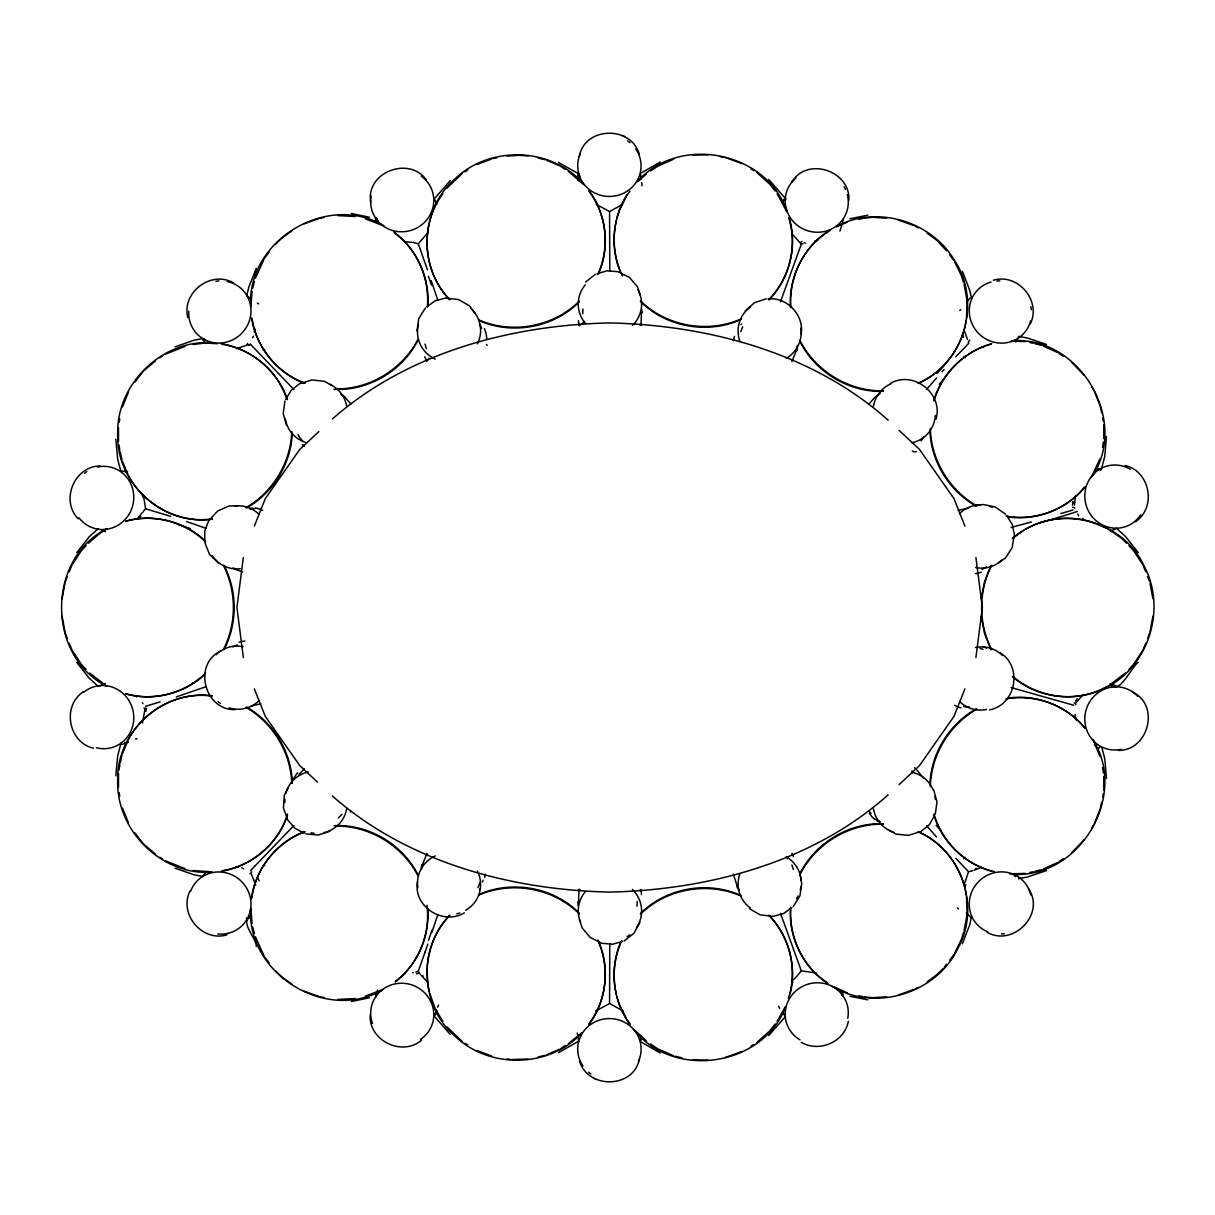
<?xml version="1.0" encoding="UTF-8"?>
<svg xmlns="http://www.w3.org/2000/svg" width="1215" height="1215" viewBox="0 0 1215 1215"><rect width="100%" height="100%" fill="white"/><g stroke="black" fill="none" stroke-linecap="round" stroke-linejoin="round"><path stroke-width="1.5" d="M204.773 541.1L204.803 530.742L208.524 521.053M609.566 1003.332L609.793 943.508M427.103 968.644L427.741 983.846L429.381 991.896M790.828 907.757C788.702 937.297 803.039 967.459 827.962 983.679M250.882 306.757L252.052 291.403M427.391 306.393C429.761 277.916 416.821 248.953 393.857 231.883M790.585 907.347C788.186 936.674 802.675 966.821 827.461 982.798M417.52 881.725C412.933 906.679 443.232 925.724 464.343 912.86M801.156 333.973C804.376 315.217 786.94 296.688 767.895 298.875M292.208 433.633C291.053 463.993 272.889 492.941 246.599 507.976M250.624 304.494C248.255 239.37 328.08 192.228 383.925 225.793M427.619 306.803C429.973 281.394 419.661 255.332 400.874 238.11M929.976 784.662C930.72 753.68 949.264 724.019 976.161 708.892M1103.782 438.645L1103.736 424.779M118.478 427.513L118.508 441.364M291.797 431.583C290.75 462.611 272.889 492.075 246.037 507.612M118.508 773.651L118.478 787.517M936.021 419.19C943.569 393.599 913.3 369.922 890.352 383.469M930.325 786.682C931.1 755.077 949.219 724.869 976.723 709.256M1103.736 790.251L1103.782 776.385M579.115 178.711L578.932 180.701M641.049 179.273L640.73 174.307M1106.5 436.504L1104.724 456.536L1101.337 469.415L1099.833 468.701M115.789 775.778L117.703 755.745L120.71 744.248M966.472 318.315L967.17 300.94L964.102 284.371M1074.44 505.167L1075.472 495.705M797.313 345.455L797.01 347.581M427.133 966.927C428.546 947.791 436.352 928.974 449.763 915.123M641.034 324.83L640.943 325.605A99.023 95.56 -0.2 0 1 639.546 324.572M641.064 324.557L641.474 312.316M577.96 1034.603L578.598 1041.194M243.349 557.518L236.91 607.515L243.349 657.512M975.918 657.512L982.358 607.515L975.918 557.518M62.102 598.767L64.972 583.306M1152.898 616.263L1150.028 631.724M935.292 814.187L937.023 801.839L933.727 789.993M421.453 869.408L421.666 867.996M284.948 401.072L283.186 413.419L286.467 425.265M416.973 330.738L418.765 318.558L425.371 307.972M981.219 598.767L984.514 581.605L990.984 565.415M251.9 897.885C255.53 868.649 276.367 842.405 303.856 831.91M955.916 858.382L968.522 871.717L964.892 882.591M1102.537 447.348L1103.402 442.123M577.945 175.309L577.991 180.579M965.378 324.815L966.198 319.94M118.918 770.173L119.829 764.964M640.928 1039.964L641.064 1035.924M1014.252 535.435L1012.095 547.798L1005.337 558.156L997.986 563.198M119.161 422.395L119.769 419.008M145.147 708.391L142.489 722.94M251.338 898.857C255.241 868.831 276.747 842.162 305.132 831.774M1102.688 797.04L1103.311 793.668M790.039 994.508C797.07 966.775 788.824 936.142 769.004 915.548M485.347 874.132L484.633 877.397M616.445 220.234C612.193 237.76 613.529 256.821 621.002 273.284M789.841 993.293C797.025 965.94 788.702 935.261 768.928 915.092M1101.701 802.143L1100.213 809.053L1094.351 823.664M120.133 763.217L121.986 755.047M436.732 1010.91L436.474 1012.004M733.374 340.777L734.452 336.388M971.362 917.614L969.616 925.055L962.356 943.812M246.691 295.959L248.786 287.12L256.274 268.439M577.991 175.097L578.598 173.836M964.102 930.644L967.17 914.09L966.472 896.7M640.882 1040.177L640.563 1041.103M252.705 288.092L254.375 281.591M189.996 891.142C178.499 914.09 202.328 942.324 226.947 934.836M422.273 865.186L426.708 853.932M796.417 350.406L791.907 361.584M1030.229 324.01C1041.787 301.092 1018.003 272.798 993.369 280.24M782.566 203.285L784.055 199.503M965.105 326.425C959.288 351.241 941.625 372.99 918.312 383.378M788.383 998.35L789.355 994.979M963.601 932.345L961.551 939.104L954.686 953.107M255.423 278.22L264.035 259.235M616.81 218.518L619.422 210.362L626.12 197.012M122.426 407.01L128.365 392.445M437.795 914.804L431.796 932.619M933.94 401.026C941.898 373.749 964.285 351.241 991.774 343.708M1099.894 458.875L1091.207 477.586M427.847 944.131L425.144 951.861M579.251 156.477C584.567 126.588 630.691 125.297 639.166 153.804M425.098 952.013L418.294 971.165L415.91 972.167M122.548 753.437L127.818 740.816M287.53 814.05C278.326 843.544 251.778 866.356 221.312 871.322M639.47 1058.781C633.926 1088.625 587.787 1089.566 579.54 1060.984M933.971 399.765C942.065 373.081 964.376 351.515 991.212 344.073M802.994 243.577L801.308 244.169L780.516 301.7M287.454 815.341C278.098 843.863 252.037 866.052 222.36 870.654M418.233 971.332L420.177 974.263M436.033 1013.401L435.319 1015.057M65.397 581.605L67.296 576.654M1147.704 638.376L1149.603 633.425M376.422 991.941L375.784 997.454M254.345 526.141L265.31 498.59L299.756 449.413L318.816 431.644M964.923 688.89L953.957 716.425L919.512 765.602L899.085 784.647M848.359 1021.253C844.577 1042.075 819.199 1052.798 801.308 1042.379M597.871 274.453C610.097 247.496 606.801 214.189 588.926 190.512M842.314 224.107L843.164 219.171M621.746 940.683C609.322 967.535 612.36 1000.856 630.053 1024.67M785.437 1006.521L777.114 1021.268M69.225 571.764L71.867 565.415M598.615 273.375C610.31 246.964 606.467 214.447 589.078 191.393M1143.133 649.6L1145.775 643.267M223.347 649.6C236.728 623.553 236.728 591.477 223.347 565.415M991.653 565.415C978.272 591.477 978.272 623.553 991.653 649.6M621.002 941.731C613.529 958.21 612.193 977.27 616.445 994.781M785.528 1007.068C762.443 1067.226 672.001 1080.044 633.121 1028.619M427.467 269.791L418.279 243.79L428.303 232.126M288.046 787.593L284.189 795.597L283.459 807.945L287.712 819.76M780.516 913.331L801.308 970.861L796.508 976.663M224.016 649.6C237.548 623.751 237.548 591.28 224.016 565.415M1018.762 878.491L1018.732 877.397M435.775 1011.822L436.656 1010.105M639.91 922.367L634.063 933.196L624.237 940.881M799.637 874.329C814.582 843.256 848.753 822.464 883.244 823.74M627.137 194.37C611.768 218.503 610.021 250.168 622.399 275.942M418.203 339.714C402.924 370.636 368.525 391.033 334.049 389.392M72.718 563.912L81.268 550.866L86.052 545.672M1142.282 651.103L1133.732 664.165L1128.948 669.359M799.88 874.739C815.402 843.863 848.905 823.436 883.502 824.165M1092.877 475.612C1128.887 418.719 1078.966 335.78 1011.913 340.747M934.517 815.69L929.323 824.651L921.274 831.212M285.722 399.568L290.932 390.607L298.996 384.077M417.975 339.319C402.362 369.451 369.542 389.483 335.522 388.937M923.673 436.61L922.382 438.6M793.349 906.39L799.941 895.789L801.718 883.624L800.153 874.77M128.562 739.252C144.281 709.484 178.924 691.32 212.352 695.8M1091.723 828.19L1093.591 825.228M966.578 302.353L969.934 298.207M784.176 199.321L785.239 198.288M134.926 382.102L143.461 371.046L155.55 360.87M626.94 195.585L629.917 191.226M589.078 1023.622C606.847 1000.112 610.386 966.806 597.962 940.076M442.852 193.686C431.674 208.676 426.359 227.782 427.103 246.387M588.926 1024.503C606.801 1000.826 610.097 967.535 597.871 940.577M963.844 858.823L965.075 857.319M868.998 404.003L874.587 397.609L880.237 393.311M949.72 960.123L953.836 954.61M141.927 512.988L137.037 519.245M264.916 257.747L269.077 252.28M447.059 188.128L462.019 173.654M76.803 552.582L89.242 536.757L97.99 528.859M1138.197 662.433C1134.886 663.132 1120.093 690.895 1115.567 685.579M775.17 1024.002L769.702 1030.928L756.823 1042.516M944.313 967.034L946.5 964.27M350.968 811.149L350.284 812.015M298.996 774.487L304.449 768.776M791.679 182.356C806.881 156.082 850.789 170.783 848.86 200.445M843.164 995.844L842.36 991.015M1016.742 340.823L1018.793 336.57M1084.038 839.899L1071.903 852.474M769.004 299.467C789.537 278.129 797.815 245.764 789.021 217.364M434.287 198.865L450.188 180.655M449.687 915.624C417.307 948.338 420.299 1006.688 455.245 1036.38C489.22 1069.048 549.028 1068.122 581.317 1033.479M1075.852 702.984L1083.279 694.479M926.589 389.407L936.537 378.032M768.715 1035.605L785.3 1016.697M768.928 299.938C789.537 278.934 797.678 246.493 788.869 218.351M143.886 510.558L145.633 508.796L170.677 516.36M942.065 371.775L944.07 369.542M1016.408 341.218L1015.634 342.038M1084.539 487.245C1066.542 509.328 1036.957 520.84 1008.769 517.028M1085.101 486.881C1066.436 509.784 1035.074 521.463 1006.02 516.01M209.117 520.248L217.652 511.044L228.967 506.017L237.867 505.774M955.704 356.891L968.735 343.313M250.837 916.368L248.65 918.373M250.442 870.745L254.451 866.538M254.649 866.341L293.878 825.532M609.839 211.41L622.475 204.409M579.327 301.107C553.645 326.85 512.411 334.338 479.059 320.077M793.304 979.837L795.84 977.3M609.125 1003.787L595.745 1010.986M400.874 976.906C419.661 959.698 429.973 933.636 427.619 908.228M640.502 914.166C666.382 888.605 707.677 881.437 740.922 895.971M1135.433 521.751C1156.832 507.521 1150.18 471.223 1125.075 465.482M83.227 691.867C61.783 706.021 68.313 742.35 93.403 748.182M943.204 968.431L936.993 974.612L927.136 981.842M579.418 301.639C554.07 327.64 512.214 335.37 479.135 320.532M88.437 543.196L99.919 533.279L107.285 528.753M1125.363 673.004L1109.189 685.366M205.593 673.004C185.136 693.401 153.394 701.708 125.57 693.811M275.684 244.048L281.971 237.943L291.904 230.82M640.411 913.619C665.957 887.816 707.874 880.419 740.846 895.501M637.586 181.308C679.474 134.258 766.346 151.359 786.849 211.076M332.424 418.947C407.936 352.578 510.68 325.149 609.626 322.932C709.135 325.195 812.698 352.851 888.195 420.223M637.526 181.779L646.426 174.003M888.195 794.807C812.698 862.164 709.135 889.836 609.626 892.099C510.68 889.881 407.936 862.453 332.424 796.068M375.769 217.576L375.374 218.973M205.775 871.869L202.829 876.471M581.393 1033.023L568.347 1043.685M745.22 310.964L754.378 302.748L766.209 298.814M205.289 674.188C184.513 693.628 153.622 701.617 126.163 693.811M578.735 1041.164L558.52 1052.615M395.194 982.009C418.309 964.315 430.763 934.092 426.921 905.266M99.736 685.883L105.219 683.468M395.756 981.037L399.598 977.938M202.799 338.56L203.133 340.078M585.615 282.017L595.38 274.256M824.545 234.191C801.52 250.609 788.292 279.526 790.585 307.668M1013.006 538.488C1052.372 502.494 1121.475 517.332 1143.786 565.415C1167.524 608.745 1148.251 669.404 1102.476 689.254M1012.338 538.488C1033.449 520.324 1063.748 513.55 1090.463 521.63M792.013 907.423L783.645 913.513L773.621 916.247M426.693 306.955L435.076 300.864L445.115 298.161M159.803 357.863L162.628 355.919M1059.07 861.526L1063.338 858.625M826.003 233.204L830.361 230.243M220.766 650.921C192.532 664.24 204.317 710.456 235.194 709.666M650.481 171.011L657.847 166.151L673.702 159.165M560.95 1048.499L565.4 1045.614M827.962 231.351C803.039 247.556 788.702 277.719 790.828 307.274M464.935 171.816L467.836 169.978M106.616 528.753C46.565 559.234 46.565 655.781 106.616 686.262M263.321 350.36L264.809 349.419M750.976 1046.13L753.908 1044.323M248.209 918.677C242.15 924.357 256.745 939.347 256.274 946.576M986.489 566.904L983.937 568.256M641.657 172.712L660.246 162.005M128.532 741.833L122.396 744.385M915.077 988.934L918.115 987.188M421.59 1040.131C402.119 1056.928 368.874 1040.739 370.119 1015.117M382.71 989.557L365.335 996.178M232.931 646.927L237.214 644.937M836.406 226.841L847.356 222.117M918.54 382.983C964.649 363.437 982.115 301.031 954.17 259.843C930.963 221.145 876.774 204.788 836.679 226.37M165.574 354.127L184.938 346.412M382.436 990.028C325.924 1022.498 247.101 973.929 250.563 908.835M1057.658 862.498L1043.457 868.938M246.766 295.853L250.822 298.632M559.386 1049.274L546.659 1054.757M1101.352 689.254L1107.716 686.262M476.903 164.587L491.604 158.998M989.572 709.879C1015.816 704.852 1023.015 667.172 1000.446 652.926M741.879 1051.461L725.446 1057.43M913.467 989.618L898.629 994.857M304.039 223.849L318.862 218.594M740.846 319.515C707.874 334.611 665.957 327.2 640.411 301.396M974.05 870.244L981.644 867.297M479.135 894.498C512.214 879.66 554.07 887.39 579.418 913.391M1099.757 689.999C1071.174 702.741 1035.909 696.954 1012.338 676.527M740.922 319.059C707.677 333.593 666.382 326.41 640.502 300.864M479.059 894.954C512.411 880.678 553.645 888.165 579.327 913.923M1101.003 689.999C1072.131 702.559 1036.79 697.121 1013.006 676.527M260.8 703.774L251.186 706.021M205.927 686.733L176.372 696.863M175.127 346.807L194.142 340.2L202.875 338.545A34.248 3.265 56.6 0 1 205.578 340.17M246.63 345.212L236.515 348.675M972.607 870.775L968.522 871.717M1046.51 870.548L1027.45 877.017L1018.55 878.642M958.164 510.315L968.628 508.143M329.918 831.227L318.239 835.054L305.831 833.87M1095.277 469.582L1098.603 468.777M246.721 345.166L250.457 344.285M920.393 831.637L908.41 835.373L896.093 834.098L888.271 829.891M299.892 383.651L311.875 379.946L324.192 381.252L331.999 385.459M160.076 701.906L147.865 705.566M147.38 705.718L145.633 706.234M1072.997 509.981L1060.817 513.565M596.99 273.755L606.923 270.824L617.281 271.628M622.627 941.367L612.679 944.222L602.321 943.341M1031.398 521.964L1011.093 527.462M126.163 521.205C153.622 513.413 184.513 521.402 205.289 540.842M125.57 521.205C153.394 513.322 185.136 521.63 205.593 542.011M1034.983 871.307L1041.832 869.56M538.336 1056.913L545.034 1055.349M100.01 465.937C74.328 466.256 60.203 500.352 78.155 518.82M1118.453 750.43C1148.266 750.612 1160.279 705.9 1133.109 692.277M858.914 219.247L862.377 218.518M351.378 1001.555L369.36 997.773M193.276 344.498L205.016 343.04L217.136 343.678M971.195 917.659L967.52 914.075M124.765 742.851L128.046 742.244M1029.986 872.4L1033.282 871.747M849.832 218.776L867.859 215.192M1006.02 699.005C1035.074 693.568 1066.436 705.247 1085.101 728.134M1110.799 530.864L1116.555 528.343L1125.758 536.757L1138.197 552.582M493.275 158.482L496.722 157.859M320.547 218.123L324.041 217.561M507.08 156.112L519.276 155.277L528.009 155.976M886.525 996.816L872.765 997.697L864.093 996.877M974.354 505.562L983.345 504.514L995.374 507.004L1005.549 514.188M355.099 998.548L337.8 999.398M864.093 218.153L872.765 217.318L886.525 218.199M211.835 518.896C163.174 526.156 115.85 483.16 117.703 434.165C116.124 383.955 162.734 338.56 213.096 342.858M692.444 155.186L708.178 154.806M785.179 1016.742L782.521 1011.579M1025.05 873.403L1009.695 873.919M528.009 1059.04L512.29 1059.51M212.352 519.23C178.924 523.711 144.281 505.546 128.562 475.764M1008.769 697.987C1036.957 694.175 1066.542 705.702 1084.539 727.77M1013.599 874.314C1079.998 877.913 1128.462 795.719 1092.877 739.419M1011.412 341.05L1025.05 341.628M708.178 1060.209L692.444 1059.829M211.926 871.838L193.276 870.532M334.049 825.638C368.525 823.983 402.924 844.395 418.203 875.301M337.8 215.617L355.099 216.483M211.395 872.188C161.61 875.605 116.169 830.407 117.703 780.865C115.85 731.87 163.174 688.859 211.835 696.134M883.244 391.291C848.753 392.551 814.582 371.775 799.637 340.686M335.522 826.078C369.542 825.532 402.362 845.579 417.975 875.711M883.502 390.85C848.905 391.594 815.402 371.152 799.88 340.291M249.667 508.918L251.277 509.024M969.266 706.902L966.107 706.629M413.328 242.438L404.367 241.694M772.664 916.323L760.18 914.865L749.442 908.699M446.072 298.085L458.541 299.558L469.279 305.74L474.701 312.726M413.525 242.453L418.279 243.79M1109.872 684.045L1112.241 684.44M816.662 973.033L801.308 970.861M507.08 1058.903L510.543 1059.45M320.547 996.908L324.041 997.469M720.282 156.689L723.73 157.282M1018.519 336.373L1027.45 338.013L1046.51 344.468M202.875 876.486L194.142 874.815L175.127 868.224M849.832 996.254L867.859 999.839M1029.986 342.615L1033.282 343.283M222.36 344.377C252.037 348.963 278.098 371.167 287.454 399.674M351.378 213.476L369.375 217.257M858.914 995.784L862.377 996.513M994.432 871.626C966.153 865.384 942.384 842.906 933.971 815.265M221.312 343.693C251.201 348.599 277.4 370.605 286.968 399.37M538.336 158.117L545.034 159.666M675.373 1056.26L682.055 1057.87M1034.983 343.724L1041.832 345.47M434.393 198.835L436.762 204.196M184.938 868.603L165.574 860.888M242.484 571.794L235.148 569.228M1011.093 687.569L1073.665 705.232M105.386 531.608L101.726 530.363M365.335 218.837L382.71 225.474M318.862 996.422L304.039 991.167M898.629 220.173L913.467 225.398M725.446 157.586L741.879 163.554M491.604 1056.032L476.903 1050.443M987.172 932.285C1012.93 947.168 1045.553 914.318 1028.725 889.031M233.143 282.715C210.757 270.155 181.445 292.648 187.778 317.586M623.037 136.004L624.753 136.551M1113.669 684.82L1115.4 685.488M593.816 1078.343L595.532 1078.92M991.774 871.307C964.285 863.774 941.898 841.266 933.94 814.004M186.654 521.569L205.927 528.282M1112.105 685.898L1110.92 685.488M546.659 160.258L559.386 165.741M673.702 1055.85L657.847 1048.879L650.481 1044.019M1043.457 346.093L1057.658 352.532M1092.088 522.055L1107.716 528.753M847.356 992.898L833.338 986.58M305.132 383.257C277.354 373.035 255.985 347.247 251.642 317.89M303.856 383.12C276.899 372.808 256.274 347.368 252.143 318.755M125.965 471.83L120.71 470.737L117.703 459.285L115.789 439.253M618.207 271.871L629.476 277.43L637.51 286.861L640.275 295.26M601.395 943.083L590.171 937.433L582.213 927.956L579.509 919.542M918.312 831.637C941.625 842.041 959.288 863.789 965.105 888.59M832.154 986.337C875.24 1012.763 937.266 993.095 958.362 947.503C980.642 906.633 961.429 850.424 918.54 832.047M304.282 833.171L295.093 828.387L288.183 820.626M596.185 204.287L609.307 211.41M622.915 1010.85L609.824 1003.62M985.061 647.322L986.686 648.248M558.52 162.415L578.735 173.851M915.077 226.096L918.115 227.828M641.657 1042.303L660.246 1053.01M976.161 506.139C949.264 491.012 930.72 461.351 929.976 430.368M291.904 984.211L281.971 977.088L275.684 970.967M263.67 864.867L264.688 865.505M246.599 707.054C273.39 722.363 291.737 752.161 292.268 783.143M927.136 233.189L936.993 240.418L946.5 250.761M880.207 821.674L878.369 820.505M1109.189 529.664L1121.779 538.488L1126.563 543.196M105.811 685.366L89.637 673.004M750.976 168.885L753.908 170.708M464.935 1043.199L467.836 1045.037M560.95 166.531L565.4 169.417M340.838 394.192L342.782 395.558M976.723 505.774C949.219 490.161 931.1 459.953 930.325 428.348M1059.07 353.489L1063.338 356.39M246.037 707.419C272.889 722.94 290.75 752.419 291.797 783.432M159.803 857.152L162.628 859.111M568.347 171.33L583.671 184.604M646.426 1041.027L635.263 1030.624M155.55 854.16L143.461 843.969L134.926 832.928M966.335 912.86L967.413 913.71M756.823 172.515L769.702 184.103L775.17 191.028M394.465 232.961L399.598 237.077M462.019 1041.376L447.059 1026.903M344.62 397.062L350.968 403.866M426.222 179.714C408.772 155.657 365.609 172.378 370.666 202.297M206.185 343.511L203.194 340.185M304.433 446.239L302.611 444.538M98.005 686.171L89.242 678.259L76.803 662.433M1071.903 362.556L1084.038 375.131M899.085 430.383L919.512 449.413L953.957 498.59L964.923 526.141M317.449 782.111L299.756 765.602L265.31 716.425L254.345 688.89M218.29 563.001L209.542 554.374L204.895 542.816M917.052 770.264L923.522 778.162M293.878 389.483L254.649 348.675M254.451 348.477L250.533 344.377M791.77 233.553L801.308 244.169M421.028 975.235L427.984 982.54M965.211 357.848L963.966 356.39M1128.948 545.672L1133.732 550.866L1142.282 563.912M86.052 669.359L81.268 664.165L72.718 651.103M583.58 184.057C552.005 147.076 490.01 145.132 455.245 178.651C420.299 208.342 417.307 266.692 449.687 299.406M449.763 299.892C436.352 286.057 428.546 267.239 427.133 248.103M768.715 179.425L785.315 198.349M936.522 836.998L926.589 825.623M450.188 1034.375L434.256 1016.105M1014.647 875.62L1013.826 874.648M871.094 813.686L869.074 811.119M264.916 957.268L269.077 962.736M1016.925 874.405L1017.654 875.362M949.72 254.907L953.836 260.42M777.114 193.762L786.758 211.699M442.852 1021.344L434.985 1008.374L429.867 993.597M626.94 1019.431L629.917 1023.789M1006.582 515.555L1012.186 524.273L1014.328 534.433M479.302 324.359L480.472 326.288M1091.723 386.826L1093.591 389.787M739.221 889.836L738.477 888.621M264.035 955.78L255.423 936.795M626.12 1018.018L619.422 1004.653L616.81 996.497M954.686 261.908L961.551 275.927L963.601 282.685M791.907 853.431L793.486 856.666M990.984 649.6L984.514 633.425L981.219 616.263M127.818 474.215L122.548 461.579M1094.351 391.367L1100.213 405.962L1101.701 412.872M1093.971 741.925L1099.894 756.14M128.365 822.57L122.426 808.021M737.141 886.069L733.374 874.238M424.718 356.8L426.83 361.326A99.083 95.605 -19.8 0 0 428.88 358.212M1143.133 565.415L1145.775 571.764M69.225 643.267L71.867 649.6M962.356 271.203L969.616 289.975L971.377 297.432M251.551 874.572L255.697 885.006M1147.704 576.654L1149.603 581.605M65.397 633.425L67.296 638.376M967.52 339.532L964.209 330.313M376.225 222.588L375.496 219.945M431.219 280.665L437.795 300.211M145.633 508.796L143.826 497.861M1101.762 747.225L1104.724 758.479L1106.5 778.526M252.705 926.939L254.375 933.424M1150.028 583.306L1152.898 598.767M64.972 631.724L62.102 616.263M120.133 451.798L121.986 459.984M1102.688 417.975L1103.311 421.362M119.161 792.62L119.769 796.007M118.918 444.842L119.829 450.066M1102.537 767.683L1103.402 772.907M965.378 890.215L966.198 895.075M252.052 923.628L250.882 908.273M578.477 320.547L579.069 325.848A99.038 95.575 -0.2 0 0 584.506 321.535M578.446 902.472L579.069 889.183A99.023 95.56 0.2 0 1 580.466 890.215M641.49 894.68L640.943 889.426A99.038 95.575 0.2 0 0 639.546 890.443M609.566 211.699L609.808 271.507M1121.263 749.291A31.681 30.512 -73.5 0 1 1086.286 709.317A31.681 30.512 -73.5 0 1 1137.756 696.362M987.446 931.723A31.681 30.542 -43.8 0 1 980.718 879.614A31.681 30.542 -43.8 0 1 1030.76 894.893M1004.395 933.667A31.681 30.542 -43.8 0 1 1001.433 934.001M799.971 1039.843A31.681 30.572 -19.9 0 1 788.125 1001.175A31.681 30.572 -19.9 0 1 826.337 984.013A31.681 30.572 -19.9 0 1 847.766 1018.367M582.911 1065.919A31.681 30.572 0.2 0 1 606.893 1018.656A31.681 30.572 0.2 0 1 638.3 1061.682M590.961 1073.999A31.681 30.572 0.2 0 1 588.576 1072.177M372.473 1023.546A31.681 30.572 19.8 0 1 388.967 985.805A31.681 30.572 19.8 0 1 429.518 999.125A31.681 30.572 19.8 0 1 420.542 1039.341M190.573 891.385A31.681 30.542 43.7 0 1 227.706 873.266A31.681 30.542 43.7 0 1 250.594 909.169A31.681 30.542 43.7 0 1 217.713 933.955M83.653 692.353A31.681 30.512 73.7 0 1 132.951 710.38A31.681 30.512 73.7 0 1 96.38 747.757M97.2 467.076A31.681 30.512 -73.7 0 1 131.919 486.501A31.681 30.512 -73.7 0 1 117.946 525.29A31.681 30.512 -73.7 0 1 78.945 517.757M84.458 473.334A31.681 30.512 -73.7 0 1 86.857 471.542M227.327 281.546A31.681 30.542 -43.7 0 1 250.487 316.492A31.681 30.542 -43.7 0 1 216.057 342.964A31.681 30.542 -43.7 0 1 188.781 311.177M215.936 281.303A31.681 30.542 -43.7 0 1 218.897 280.954M421.377 176.251A31.681 30.572 -19.8 0 1 429.973 215.07A31.681 30.572 -19.8 0 1 391.686 230.243A31.681 30.572 -19.8 0 1 371.213 196.116M635.749 148.913A31.681 30.572 -0.2 0 1 612.132 196.344A31.681 30.572 -0.2 0 1 580.406 153.561M627.639 140.879A31.681 30.572 -0.2 0 1 630.038 142.687M847.326 194.689A31.681 30.572 19.9 0 1 829.162 230.045A31.681 30.572 19.9 0 1 790.008 217.272A31.681 30.572 19.9 0 1 796.038 177.937M844.106 186.867A31.681 30.572 19.9 0 1 845.443 189.434M1030.548 320.942A31.681 30.542 43.8 0 1 978.956 333.791A31.681 30.542 43.8 0 1 991.03 282.062M996.923 281.029A31.681 30.542 43.8 0 1 999.824 280.954M1030.882 306.742A31.681 30.542 43.8 0 1 1031.353 309.703M1140.733 514.887A31.681 30.512 73.5 0 1 1098.967 522.906A31.681 30.512 73.5 0 1 1089.111 479.895A31.681 30.512 73.5 0 1 1130.269 469.309M935.322 415.484A31.681 30.542 43.8 0 1 911.842 442.807M873.509 406.19A31.681 30.542 43.8 0 1 890.641 383.94M800.867 328.035A31.681 30.572 19.9 0 1 786.226 358.258M739.965 341.552A31.681 30.572 19.9 0 1 750.369 307.046M740.801 331.619A18.741 2.946 -67.1 0 1 742.73 326.82M741.089 324.648A22.827 15.689 -55.6 0 1 741.56 324.01M637.966 289.778A31.681 30.572 -0.2 0 1 632.423 325.544M585.417 323.418A31.681 30.572 -0.2 0 1 585.25 284.857M582.775 313.759A18.635 2.886 -87.2 0 1 582.911 309.02M470.676 308.337A31.681 30.572 -19.8 0 1 477.449 343.891M435.289 359.093A31.681 30.572 -19.8 0 1 418.416 324.42M426.404 348.599A18.878 2.779 74.1 0 1 425.022 344.073M329.371 384.153A31.681 30.542 -43.7 0 1 346.715 406.448M305.421 442.321A31.681 30.542 -43.7 0 1 285.267 418.947M302.581 440.954A18.134 4.981 53.8 0 1 298.89 436.458M299.087 436.261A22.159 13.228 60.4 0 1 298.009 434.378M234.935 505.956A31.681 30.512 -73.7 0 1 258.932 514.264M240.266 568.772A31.681 30.512 -73.7 0 1 212.23 555.574M235.163 568.939A18.741 9.082 33.9 0 1 233.083 567.891M259.053 700.63A31.681 30.512 73.7 0 1 229.073 707.813M220.522 703.5A31.681 30.512 73.7 0 1 218.032 701.526M216.148 654.672A31.681 30.512 73.7 0 1 243.061 646.684M346.731 808.476A31.681 30.542 43.7 0 1 323.661 832.715M314.093 833.262A31.681 30.542 43.7 0 1 310.949 832.807M284.872 802.492A31.681 30.542 43.7 0 1 284.902 799.303M285.92 793.152A31.681 30.542 43.7 0 1 308.321 771.935M341.977 814.354A19.121 2.795 -43.4 0 1 338.302 817.968M477.434 871.094A31.681 30.572 19.8 0 1 465.679 910.324M459.817 912.951A31.681 30.572 19.8 0 1 456.749 913.801M417.823 887.664A31.681 30.572 19.8 0 1 435.259 855.952M479.864 882.713A17.982 3.523 -66.8 0 1 477.951 887.664M483.023 880.146A21.703 2.612 -70.4 0 1 482.522 881.923M480.153 888.833A19.455 11.573 -58 0 1 479.515 889.912M426.83 853.689A99.053 95.575 19.8 0 1 427.862 855.239M632.408 889.456A31.681 30.572 0.2 0 1 636.402 927.804M629.826 934.791A31.681 30.572 0.2 0 1 627.229 936.628M580.497 922.307A31.681 30.572 0.2 0 1 585.387 891.643M637.146 901.469A18.635 2.886 -86.8 0 1 636.979 906.223M786.181 856.742A31.681 30.572 -19.9 0 1 801.125 880.617M800.882 886.813A31.681 30.572 -19.9 0 1 800.275 889.927M798.058 895.941A31.681 30.572 -19.9 0 1 796.508 898.736M750.445 908.03A31.681 30.572 -19.9 0 1 739.95 873.509M787.244 858.732A98.977 95.484 -19.9 0 1 788.201 857.076M791.922 865.004A18.772 2.901 73.1 0 1 793.395 869.515M911.751 772.193A31.681 30.542 -43.8 0 1 933.242 790.251M934.943 796.311A31.681 30.542 -43.8 0 1 935.307 799.5M893.724 832.26A31.681 30.542 -43.8 0 1 873.524 808.932M911.857 773.18A99.144 95.59 -43.8 0 1 912.161 770.948M914.576 767.759A26.7 1.823 46.9 0 1 916.368 769.414M975.508 647.549A31.681 30.512 -73.5 0 1 1002.451 655.462M986.58 709.438A31.681 30.512 -73.5 0 1 959.637 701.526M979.989 648.354A18.544 3.584 20 0 1 983.102 649.402M983.3 646.729A19.41 11.148 29.3 0 1 984.955 647.534M1002.572 559.432A31.681 30.512 73.5 0 1 975.691 567.511M959.516 513.626A31.681 30.512 73.5 0 1 980.247 504.939M989.466 506.336A31.681 30.512 73.5 0 1 992.458 507.46M965.971 706.872A18.271 8.535 1.4 0 1 963.571 706.447M960.959 707.874A19.668 7.336 3.6 0 1 954.565 705.262M941.2 830.863A98.111 2.703 47.7 0 1 936.158 825.35M877.898 821.234A19.212 12.104 35.9 0 1 875.104 819.062M874.572 819.275A17.572 7.928 37.2 0 1 869.378 813.518M738.037 888.788A18.104 9.599 56.4 0 1 736.655 886.115M578.203 905.676A18.058 9.796 76.4 0 1 577.778 902.274M431.948 930.128A103.837 4.814 -71.7 0 1 428.455 940.319M421.225 867.783A17.845 8.778 -85.2 0 1 421.894 864.837M293.681 778.587A19.47 13.547 -60.7 0 1 297.721 772.71M194.02 682.86A92.067 1.2 -17.2 0 1 191.924 683.513M239.006 642.188A20.169 6.834 -30 0 1 244.868 641.049M178.21 524.546A120.072 16.235 20.1 0 1 190.315 528.601M251.338 508.143A19.288 12.074 5.7 0 1 254.77 508.645M255.317 507.946A17.936 8.08 7.2 0 1 262.82 510.467M342.979 395.407A18.134 9.097 32.3 0 1 344.863 396.941M428.47 276.291A103.655 4.678 71.7 0 1 431.492 285.13M480.684 326.197A18.225 9.933 58.3 0 1 481.748 328.263M484.451 328.642A18.407 7.806 60 0 1 486.638 338.788M487.245 345.273A26.715 3.159 70.5 0 1 486.44 344.422M641.687 309.111A18.058 9.796 76 0 1 642.143 312.498M797.465 347.748A18.073 9.553 -83.9 0 1 796.812 350.695M939.301 384.213A97.671 3.979 -48 0 1 943.888 379.171M937.084 373.506A101.908 12.484 -49.9 0 1 943.979 365.791M922.504 438.843A18.028 7.776 -62 0 1 921.046 440.772M916.216 451.616A23.328 8.019 -59.6 0 1 912.359 450.887M1072.739 501.673A27.125 4.556 85.2 0 1 1072.511 505.106M1072.617 507.262A25.439 5.969 66.2 0 1 1074.88 508.189M1077.234 511.469A101.285 9.629 -14.2 0 1 1038.825 523.073M984.013 568.483A18.514 9.963 -29 0 1 981.978 569.379M981.325 572.159A18.984 8.049 -27.2 0 1 975.432 573.601M1116.448 686.809A34.612 3.098 27.8 0 1 1113.654 686.794M1111.664 684.531A18.529 3.448 -0.8 0 1 1113.153 684.895M1077.234 698.716A25.864 4.085 -59.1 0 1 1075.336 701.101M1074.197 702.953A26.608 6.652 -76.8 0 1 1075.882 704.639M1015.512 876.653A35.083 4.01 59.9 0 1 1015.148 876.258M1014.92 873.433A20.807 2.87 43.1 0 1 1016.378 875.332M976.587 868.406A22.037 2.293 -27.2 0 1 975.28 868.953M842.906 995.92A34.142 3.174 80.9 0 1 840.75 992.002M434.484 1015.74A34.719 2.491 -56.4 0 1 434.18 1014.1M438.6 1005.139A27.155 1.595 -66.4 0 1 437.628 1007.098M435.532 1013.948A22.812 2.005 -76.3 0 1 435.35 1014.358M436.398 1011.366A18.164 3.129 -87.3 0 1 436.003 1012.824M423.276 976.344A24.027 3.888 36.6 0 1 422.334 975.402M263.26 865.627A14.96 7.791 50.7 0 1 263.731 865.9M247.085 918.737A35.584 3.098 -29.6 0 1 246.554 917.857M249.409 917.279A22.235 2.506 -51.7 0 1 248.908 917.705M259.266 880.845A28.385 4.602 57.9 0 1 257.747 877.837M251.657 871.778A27.125 8.08 43.8 0 1 249.925 873.798M121.485 744.112A34.749 2.551 -4.1 0 1 121.424 743.033M137.022 738.72A26.441 1.519 -12.3 0 1 135.442 739.024M145.906 711.352A26.122 4.693 87.5 0 1 146.21 709.12M146.225 708.072A27.353 7.214 73.4 0 1 143.902 708.132M105.325 530.682A21.02 2.946 13.5 0 1 102.956 529.694M139.816 517.484A21.46 1.595 -56.6 0 1 140.864 516.026M142.914 512.229A24.194 3.782 -62 0 1 143.537 511.439M249.455 345.333A27.292 8.095 -43.2 0 1 247.435 343.526M375.982 217.576A34.445 3.478 82.2 0 1 378.169 221.738M376.498 221.692A21.232 2.627 65.2 0 1 376.194 220.462M784.951 198.896A35.022 2.855 -54.9 0 1 785.74 199.974M971.134 298.085A34.688 2.233 -32.7 0 1 971.818 298.358M959.789 310.493A26.214 1.261 -42.6 0 1 960.792 309.597M962.356 334.201A25.576 3.782 61.4 0 1 963.662 337.254M1100.957 470.159A35.615 3.615 0.1 0 1 1100.319 470.494M1096.264 469.962A21.748 2.779 -21 0 1 1097.798 469.673M1074.03 502.008A21.809 2.035 -89.6 0 1 1073.923 503.359M1075.199 717.412A17.496 1.154 88.2 0 1 1075.184 714.435M1076.353 720.161A17.633 4.359 78.4 0 1 1075.989 717.868M1099.97 746.8A18.574 5.847 38.8 0 1 1098.375 748.243M1094.305 744.825A28.583 3.539 20.3 0 1 1095.004 745.205M965.15 886.418A18.255 3.903 -75.2 0 1 965.758 884.414M967.565 914.546A17.967 4.921 73.2 0 1 966.593 913.148M957.314 907.939A34.521 1.701 38.2 0 1 958.544 908.957M791.709 983.558A17.587 3.159 -49.8 0 1 793.061 982.069M778.602 1006.278A34.84 2.415 59.6 0 1 779.62 1008.283M577.216 1033.039A34.309 2.658 81 0 1 577.277 1034.087M418.4 972.835A25.424 6.409 13.3 0 1 416.623 973.974M412.584 972.653A18.012 2.02 1.8 0 1 413.146 972.744M403.167 974.384A17.177 3.296 -9.5 0 1 404.595 974.202M377.531 990.119A34.202 3.25 -79.1 0 1 376.544 992.989M241.755 867.844A17.845 1.671 24.8 0 1 243.592 868.831M235.816 866.887A17.678 4.161 13.7 0 1 237.912 867.495M206.474 871.656A33.99 3.007 -53.6 0 1 205.532 872.613M142.55 702.847A18.164 2.157 59.4 0 1 142.884 703.622M135.943 695.815A16.858 3.25 47.4 0 1 136.9 696.97M142.109 494.247A18.286 4.511 75.5 0 1 142.747 497.193M125.282 470.812A18.255 5.726 45.6 0 1 127.575 471.8M253.616 336.054A17.861 1.701 -62.2 0 1 252.614 337.679M255.226 329.204A17.602 4.116 -73.3 0 1 254.33 331.786M258.506 303.917A35.387 2.643 33.8 0 1 257.398 303.067M578.705 174.034A34.415 2.946 -77.5 0 1 579.57 176.98M642.021 185.789A34.293 2.673 80.6 0 1 641.733 182.69M800.518 242.909A25.712 6.895 14.5 0 1 802.082 241.405M805.621 243.046A18.331 2.369 2.3 0 1 804.208 242.711M817.68 240.464A17.572 3.205 -9.8 0 1 814.855 240.859M839.96 231.032A34.096 2.946 -77.5 0 1 842.025 224.653M968.34 342.934A28.249 8.763 48.9 0 1 969.767 340.246M983.588 347.414A17.025 3.417 16.2 0 1 981.659 346.761M1078.707 515.828A18.058 1.868 55.5 0 1 1077.69 514.097M1084.357 520.217A18.195 4.526 43.6 0 1 1082.535 518.349M1111.771 531.365A18.377 6.591 12.8 0 1 1110.829 531.547M1110.343 531.198A34.385 2.749 -24.5 0 1 1111.452 530.833"/></g></svg>
